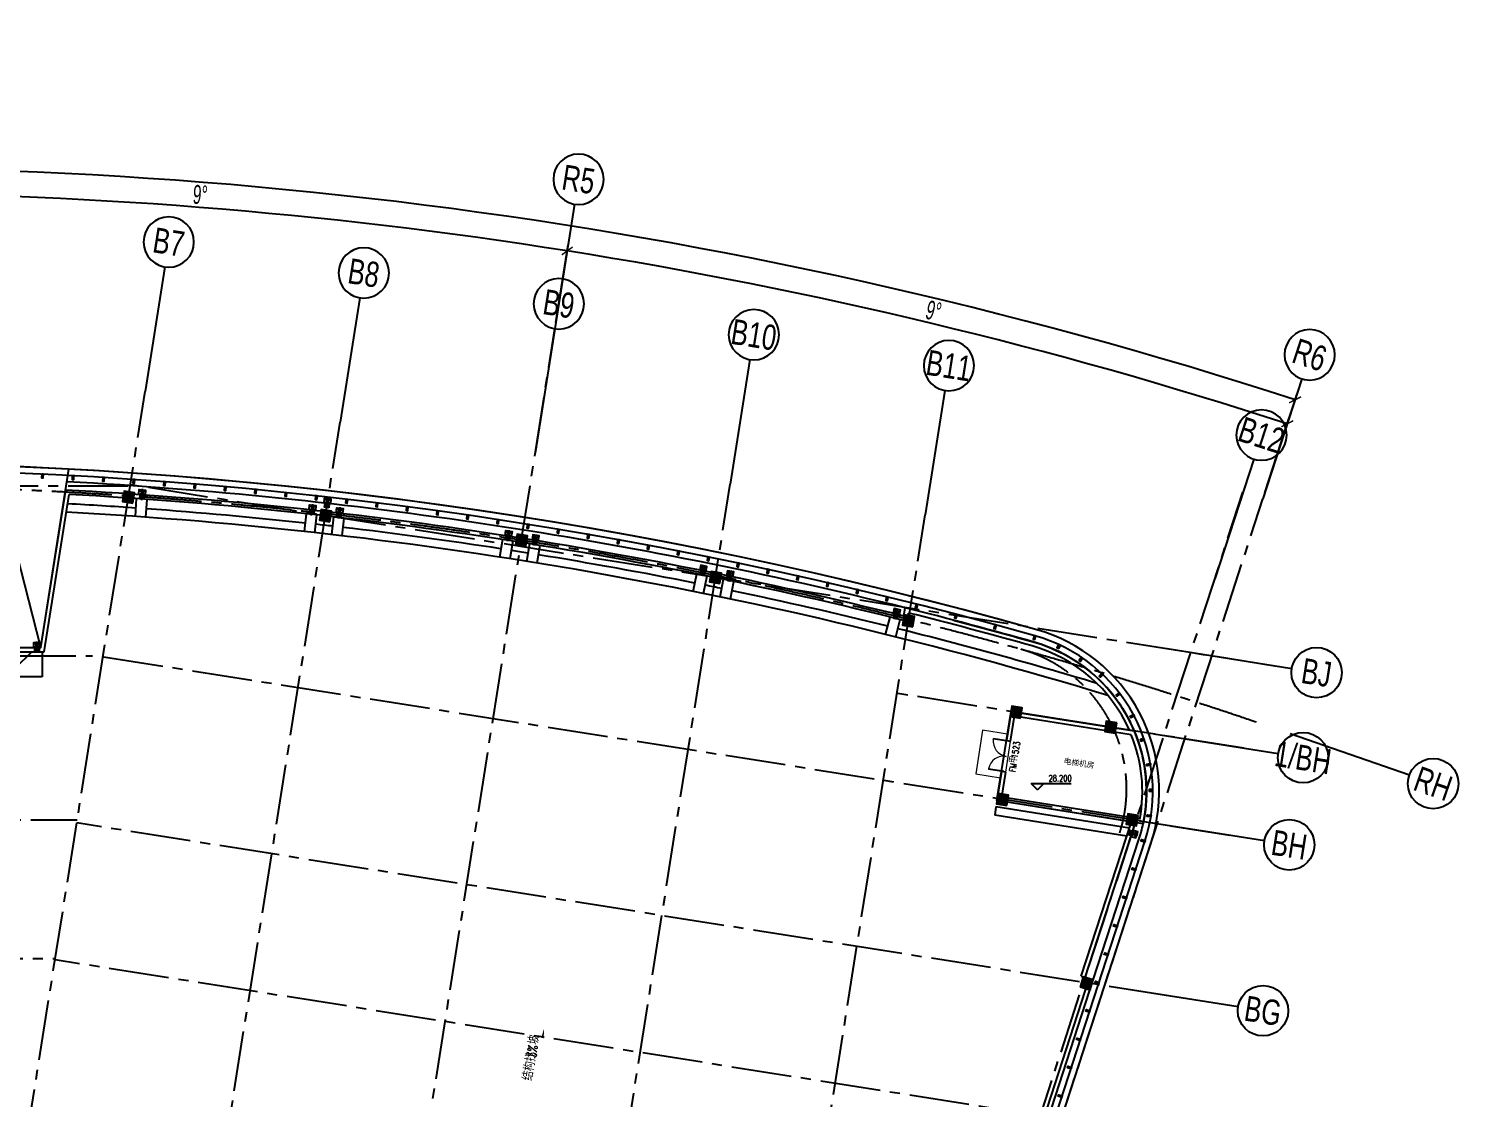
# Model space of a CAD drawing. Extents: x 162590 to 1345090, y -237084 to 1504616.
# Drawn here: x 1229684 to 1298068, y 157463 to 208385 of the extents above; entities that cross this region are included whole.
import ezdxf
from ezdxf.enums import TextEntityAlignment as Align

# ---------------------------------------------------------------- set-up
doc = ezdxf.new("R2010")
doc.units = 0
doc.linetypes.add('CENTER2', pattern=[28.575, 19.05, -3.175, 3.175, -3.175])
doc.layers.get('0').update_dxf_attribs({"color": 8})
doc.layers.get('Defpoints').update_dxf_attribs({"color": 8})
for name, color, linetype in [('#幕墙线-平面', 8, 'Continuous'), ('#标注', 8, 'Continuous'), ('#轴线', 8, 'CENTER2'), ('A-FLOR-AREA', 8, 'Continuous'), ('A-FLOR-HOLE', 8, 'Continuous'), ('A-FLOR-PIPE', 8, 'Continuous'), ('A-FLOR-SPCL', 8, 'Continuous'), ('A-FLOR-UNDR', 8, 'Continuous'), ('A-Hole', 8, 'Continuous'), ('A-ROOF', 8, 'Continuous'), ('COLUMN', 8, 'Continuous'), ('DOOR_FIRE_TEXT', 8, 'Continuous'), ('PUB_HATCH', 8, 'Continuous'), ('WALL', 8, 'Continuous'), ('xx', 8, 'Continuous'), ('数据中心-平面图+剖面图-20230806$0$DIM_ELEV', 8, 'Continuous'), ('数据中心-平面图+剖面图-20230806$0$PUB_TEXT', 8, 'Continuous'), ('数据中心轮廓线', 8, 'Continuous')]:
    doc.layers.add(name, color=color, linetype=linetype)
for name, color, linetype, lineweight in [('DIM_SYMB', 8, 'Continuous', 5), ('DOOR_FIRE', 8, 'Continuous', 13), ('PUB_TEXT', 8, 'Continuous', 5), ('STAIR', 8, 'Continuous', 9)]:
    doc.layers.add(name, color=color, linetype=linetype, lineweight=lineweight)
doc.styles.add('_TCH_DIM', font='SIMPLEX', dxfattribs={"bigfont": 'GBCBIG'})
doc.styles.add('_TCH_WINDOW', font='SIMPLEX', dxfattribs={"height": 3.5, "bigfont": 'GBCBIG'})
doc.styles.add('JHZX', font='jrs.shx', dxfattribs={"width": 0.6, "bigfont": 'jhz.shx'})
doc.styles.get("Standard").update_dxf_attribs({"font": 'arial.ttf'})
doc.styles.add('数据中心-平面图+剖面图-20230806$0$_TCH_DIM', font='SIMPLEX', dxfattribs={"bigfont": 'GBCBIG'})
doc.dimstyles.new('JZBZ-300', dxfattribs={"dimscale": 300, "dimtxt": 3, "dimasz": 1.5, "dimexe": 1, "dimexo": 1, "dimgap": 0.5, "dimtad": 1, "dimdec": 0, "dimdsep": 46, "dimtxsty": 'JHZX', "dimblk1": 'ARCHTICK', "dimblk2": 'ARCHTICK', "dimsah": 1, "dimcen": 0, "dimclrd": 1, "dimclre": 1, "dimclrt": 2, "dimadec": 3, "dimazin": 2, "dimtfac": 1, "dimtdec": 0, "dimtix": 1, "dimtmove": 0, "dimatfit": 3, "dimfxl": 1, "dimtolj": 1, "dimlwd": -1, "dimlwe": -1, "dimarcsym": 1})

# ---------------------------------------------------------------- blocks, each defined once
blk = doc.blocks.new('ysd-w')
at = {"layer": 'A-FLOR-PIPE'}
blk.add_circle((0, 190), 50, dxfattribs=at)
at = {"layer": 'A-FLOR-SPCL'}
for p, q in [((-150, 340), (-35, 225)), ((-150, 100), (-43, 164)), ((35, 225), (150, 340)), ((150, 100), (43, 164))]:
    blk.add_line(p, q, dxfattribs=at)
at = {"layer": 'A-FLOR-SPCL', "ltscale": 0.2}
for p, q in [((-100, 100), (100, -100)), ((-100, -100), (100, 100)), ((0, -150), (0, 390))]:
    blk.add_line(p, q, dxfattribs=at)
at = {"layer": 'A-FLOR-SPCL'}
for points in [[(-150, 100), (150, 100), (150, 340), (-150, 340)], [(-100, -100), (100, -100), (100, 100), (-100, 100)]]:
    blk.add_lwpolyline(points, close=True, dxfattribs=at)
blk = doc.blocks.new('rain-4F')
at = {"layer": 'A-FLOR-PIPE'}
for p, q in [((14587, 209242), (14644, 210090)), ((15085, 209207), (15143, 210055)), ((22638, 208525), (22733, 209369)), ((23135, 208470), (23230, 209315)), ((23930, 208380), (24025, 209225)), ((24427, 208323), (24522, 209167)), ((32056, 208146), (31923, 207307)), ((32550, 208069), (32417, 207230)), ((33340, 207944), (33207, 207105)), ((33834, 207864), (33701, 207025)), ((41144, 205675), (41314, 206508)), ((41634, 205576), (41805, 206409)), ((42418, 205416), (42588, 206249)), ((42908, 205314), (43078, 206147)), ((50301, 203629), (50509, 204453)), ((50787, 203509), (50994, 204333)), ((9650, 202800), (8850, 202000)), ((10150, 202800), (10150, 201600)), ((10150, 201600), (0, 201600)), ((55554, 195415), (55491, 195020)), ((61781, 194024), (55491, 195020)), ((61906, 194409), (55554, 195415))]:
    blk.add_line(p, q, dxfattribs=at)
for radius, start, end in [(209750, 73.12612, 86.91078), (210150, 86.01248, 86.89949), (210150, 83.80359, 85.87616), (210150, 83.44915, 83.66727), (210150, 83.44915, 83.66727), (210150, 81.24538, 83.31283), (210150, 80.89094, 81.10906), (210150, 78.68717, 80.75462), (210150, 78.33273, 78.55085), (210150, 76.12384, 78.19641), (210150, 73.31008, 75.98752)]:
    blk.add_arc((0, 0), radius, start, end, dxfattribs=at)
at = {"layer": 'A-Hole'}
blk.add_line((33587, 207904), (33619, 208102), dxfattribs=at)
at = {"layer": 'DIM_SYMB'}
blk.add_lwpolyline([(33561, 181849, 0, 0, 0), (34036, 184851, 0, 120, 0), (33966, 184407, 0, 0, 0)], format="xyseb", dxfattribs=at)
at = {"layer": 'A-FLOR-PIPE', "xscale": -1}
for p, rotation in [((14900, 210172), 356.1215405630606), ((23706, 209765), 353.5524231307083), ((22993, 209442), 353.5582113825478), ((24285, 209296), 353.5582113825478), ((32318, 208207), 351.1768391063927), ((9900, 202900), 359.9998493193493)]:
    blk.add_blockref('ysd-w', p, dxfattribs=dict(at, rotation=rotation))
at = {"layer": 'A-FLOR-PIPE'}
for p, rotation in [((33603, 208003), 350.8231608936612), ((41580, 206557), 348.4417886174901), ((42853, 206296), 348.4417886174901), ((50776, 204490), 345.8784594369774), ((61938, 194186), 251.9999999957906)]:
    blk.add_blockref('ysd-w', p, dxfattribs=dict(at, rotation=rotation))
at = {"layer": 'PUB_TEXT', "style": '_TCH_DIM'}
for s, height, p in [('坡', 506, (33753, 184069)), ('结构找', 506.4, (33481, 182355))]:
    blk.add_text(s, height=height, rotation=81, dxfattribs=at).set_placement(p)
at = {"layer": 'PUB_TEXT', "style": '_TCH_DIM', "width": 0.705882}
blk.add_text('3%', height=446.2, rotation=81, dxfattribs=at).set_placement((33654, 183447))
blk = doc.blocks.new('$DorLib2D$00000002')
for p, q in [((-0.5, 0), (-0.5, 0.4875)), ((-0.475, 0.4875), (-0.5, 0.4875)), ((-0.475, 0), (-0.475, 0.4875)), ((0.475, 0), (0.475, 0.4875)), ((0.475, 0.4875), (0.5, 0.4875)), ((0.5, 0), (0.5, 0.4875)), ((-0.5, 0), (-0.475, 0)), ((0.5, 0), (0.475, 0))]:
    blk.add_line(p, q)
for centre, start, end in [((-0.4875, 0), 0, 88.53072), ((0.4875, 0), 91.46928, 180)]:
    blk.add_arc(centre, 0.4875, start, end)
blk = doc.blocks.new('_FZH')
blk.add_lwpolyline([(-0.5, -0.5), (0.5, -0.5), (0.5, 0.5), (-0.5, 0.5)], close=True)
at = {"layer": 'PUB_HATCH'}
blk.add_solid([(-0.5, -0.5), (0.5, -0.5), (-0.5, 0.5), (0.5, 0.5)], dxfattribs=at)
blk = doc.blocks.new('A$C804a9547')
at = {"layer": 'COLUMN'}
for p, xscale, yscale, zscale, rotation in [((24503, 7358), 499.9999999999454, 499.9999999999454, 499.9999999999454, 80.99999999998613), ((33881, 6480), 499.9999999999454, 499.9999999999454, 499.9999999999454, 80.99999999998613), ((43212, 5306), 499.9999999999454, 499.9999999999454, 499.9999999999454, 80.99999999998613), ((52449, 3539), 499.9999999999454, 499.9999999999454, 499.9999999999454, 80.99999999998613), ((61640, 1476), 499.9999999999454, 499.9999999999454, 499.9999999999454, 80.99999999998613), ((66771, -2880), 499.9999999999454, 499.9999999999454, 499.9999999999454, 80.99999999998613), ((71265, -3592), 499.9999999999454, 499.9999999999454, 499.9999999999454, 170.9999999999861), ((66114, -7029), 499.9999999999454, 499.9999999999454, 499.9999999999454, 80.99999999998613), ((72287, -8006), 499.9999999999454, 499.9999999999454, 499.9999999999454, 170.9999999999861), ((70122, -15787), 500.000000000047, 500.000000000047, 500.000000000047, 342.0000000000103)]:
    blk.add_blockref('_FZH', p, dxfattribs=dict(at, xscale=xscale, yscale=yscale, zscale=zscale, rotation=rotation))
blk = doc.blocks.new('grtgdgs')
at = {"layer": 'A-FLOR-AREA'}
blk.add_arc((53656, 47557), 7400, 21.72279, 35.71757, dxfattribs=at)
at = {"layer": 'A-FLOR-HOLE', "ltscale": 5}
blk.add_lwpolyline([(8415, 54409), (6729, 61067), (-1265, 61709)], dxfattribs=at)
at = {"layer": 'A-FLOR-UNDR'}
blk.add_lwpolyline([(58520, 38583), (60693, 45271, 0.026188), (60894, 46019, -0.805627)], format="xyb", dxfattribs=at)
blk.add_arc((-1665, -148591), 211200, 75.96114, 86.92461, dxfattribs=at)
at = {"layer": 'A-ROOF'}
blk.add_lwpolyline([(53935, 47121), (54608, 51368), (60471, 50439, -0.153561), (60894, 46019), (53935, 47121)], format="xyb", close=True, dxfattribs=at)
at = {"layer": 'DOOR_FIRE'}
for p, q in [((54154, 48504), (54389, 49985)), ((54352, 48472), (54587, 49954))]:
    blk.add_line(p, q, dxfattribs=at)
at = {"layer": 'STAIR'}
blk.add_lwpolyline([(54436, 50282), (53251, 50469), (52922, 48395), (54108, 48207)], dxfattribs=at)
at = {"layer": 'WALL'}
for p, q in [((8415, 54409), (9603, 61908)), ((8586, 54209), (9772, 61699)), ((49505, 55904), (49568, 56301)), ((49668, 55657), (49731, 56054)), ((-11916, 54209), (8586, 54209)), ((-11745, 54409), (8415, 54409)), ((54608, 51368), (54389, 49985)), ((60237, 50477), (54608, 51368)), ((54587, 49954), (54774, 51139)), ((60329, 50259), (54774, 51139)), ((54389, 49985), (54587, 49954)), ((54154, 48504), (53935, 47121)), ((54352, 48472), (54154, 48504)), ((54164, 47287), (54352, 48472)), ((60481, 46287), (54164, 47287)), ((60334, 46108), (53935, 47121)), ((57950, 38768), (60334, 46108)), ((58140, 38707), (60534, 46076)), ((60735, 46247), (60481, 46287)), ((60894, 46019), (60534, 46076)), ((53069, 22453), (58330, 38645)), ((53233, 22310), (58520, 38583)), ((57950, 38768), (58140, 38707)), ((58330, 38645), (58520, 38583))]:
    blk.add_line(p, q, dxfattribs=at)
for centre, radius, start, end in [((-1665, -148591), 210800, 75.95155, 86.93589), ((-1665, -148591), 210600, 75.89212, 86.88684), ((-1665, -148591), 211200, 74.24968, 75.96114), ((-1665, -148591), 211000, 74.24968, 75.90183), ((53656, 47557), 7200, 23.91827, 74.24968), ((53656, 47557), 7400, 22.4866, 74.24968), ((53656, 47557), 7200, 349.51001, 22.04188), ((53656, 47557), 7400, 348.00054, 22.4866)]:
    blk.add_arc(centre, radius, start, end, dxfattribs=at)
at = {"layer": 'xx'}
blk.add_lwpolyline([(55827, 55257, 0.137737), (-58690, 55388, 0.424891), (-64158, 45251), (-49491, -707, 0.400347), (-39802, -6003, -0.131772), (36668, -6055, 0.399227), (46354, -802), (61264, 45085, 0.425761)], format="xyb", close=True, dxfattribs=at)
blk.add_lwpolyline([(51848, 55717, -0.004681), (55664, 54680, -0.212205), (60288, 50839, 4.458327)], format="xyb", dxfattribs=at)
at = {"layer": '数据中心-平面图+剖面图-20230806$0$DIM_ELEV'}
for p, q in [((55860, 47633), (55560, 47933)), ((55560, 47933), (57460, 47933)), ((55860, 47633), (56160, 47933))]:
    blk.add_line(p, q, dxfattribs=at)
at = {"layer": '数据中心轮廓线'}
blk.add_lwpolyline([(-13090, 62901), (-11745, 54409), (8415, 54409), (9760, 62901)], dxfattribs=at)
at = {"ltscale": 300}
blk.add_blockref('A$C804a9547', (-11916, 54209), dxfattribs=at)
at = {"layer": 'A-FLOR-PIPE'}
blk.add_blockref('rain-4F', (-1665, -148591), dxfattribs=at)
at = {"layer": 'DOOR_FIRE', "xscale": 1500, "yscale": 1500, "zscale": 200, "rotation": 80.9999999999722}
blk.add_blockref('$DorLib2D$00000002', (54371, 49229), dxfattribs=at)
at = {"layer": 'DOOR_FIRE_TEXT', "style": '_TCH_WINDOW', "width": 0.705882}
for s, p in [('1523', (54916, 49125)), ('FM', (54812, 48468))]:
    blk.add_text(s, height=297.5, rotation=81, dxfattribs=at).set_placement(p)
at = {"layer": 'DOOR_FIRE_TEXT', "style": '_TCH_WINDOW'}
blk.add_text('甲', height=338, rotation=81, dxfattribs=at).set_placement((54878, 48882))
at = {"layer": 'PUB_TEXT'}
blk.add_text('电梯机房', height=264.3, rotation=351.65865, dxfattribs=at).set_placement((57093, 48883, 0))
at = {"layer": '数据中心-平面图+剖面图-20230806$0$PUB_TEXT', "style": '数据中心-平面图+剖面图-20230806$0$_TCH_DIM', "width": 0.705882}
blk.add_text('28.200', height=297.5, dxfattribs=at).set_placement((56390, 48038))
blk = doc.blocks.new('*U49')
blk.add_line((0, -20), (0, 0))
blk.add_circle((0, -24), 4)
at = {"style": 'JHZX', "width": 0.75}
blk.add_attdef('AXES', text='', height=4, dxfattribs=at).set_placement((0, -24), align=Align.MIDDLE_CENTER)
blk = doc.blocks.new('*U48')
blk.add_line((20, 0), (0, 0))
blk.add_circle((24, 0), 4)
at = {"style": 'JHZX', "width": 0.75}
blk.add_attdef('AXES', text='', height=4, dxfattribs=at).set_placement((24, 0), align=Align.MIDDLE_CENTER)
blk = doc.blocks.new('_ARCHTICK')
at = {"color": 0, "linetype": 'ByBlock', "const_width": 0.15}
blk.add_lwpolyline([(-0.5, -0.5), (0.5, 0.5)], dxfattribs=at)
blk = doc.blocks.new('*D1892')
at = {"layer": '#标注', "color": 8, "ltscale": 300, "transparency": 16777216}
for p, q in [((1288530, 186296), (1290059, 191004)), ((1126692, 176398), (1124600, 180884))]:
    blk.add_line(p, q, dxfattribs=at)
blk.add_arc((1220175, -24078), 225850, 72, 115, dxfattribs=at)
at = {"layer": 'Defpoints', "color": 0, "ltscale": 300, "transparency": 16777216}
for p in [(1234619, 201310), (1288437, 186011), (1126819, 176126), (1220175, -24078)]:
    blk.add_point(p, dxfattribs=at)
at = {"layer": '#标注', "color": 8, "ltscale": 300, "transparency": 16777216, "xscale": 450, "yscale": 450, "zscale": 450}
for p, rotation in [((1289967, 190718), 341.9999999957651), ((1124727, 180612), 205.0000000052078)]:
    blk.add_blockref('_ARCHTICK', p, dxfattribs=dict(at, rotation=rotation))
at = {"layer": '#标注', "color": 8, "ltscale": 300, "transparency": 16777216, "insert": (1206351, 201950), "char_height": 900, "attachment_point": 5, "rotation": 3.5, "style": 'JHZX'}
blk.add_mtext('\\A1;43°', dxfattribs=at)
blk = doc.blocks.new('*D1893')
at = {"layer": '#标注', "color": 8, "ltscale": 300, "transparency": 16777216}
for p, q in [((1254778, 194399), (1255365, 198103)), ((1288530, 186296), (1289689, 189862))]:
    blk.add_line(p, q, dxfattribs=at)
blk.add_arc((1220175, -24078), 224650, 72, 81, dxfattribs=at)
at = {"layer": 'Defpoints', "color": 0, "ltscale": 300, "transparency": 16777216}
for p in [(1254732, 194103), (1278319, 192917), (1288437, 186011), (1220175, -24078)]:
    blk.add_point(p, dxfattribs=at)
at = {"layer": '#标注', "color": 8, "ltscale": 300, "transparency": 16777216, "xscale": 450, "yscale": 450, "zscale": 450}
for p, rotation in [((1255318, 197806), 170.9999999999999), ((1289596, 189577), 341.9999999957651)]:
    blk.add_blockref('_ARCHTICK', p, dxfattribs=dict(at, rotation=rotation))
at = {"layer": '#标注', "color": 8, "ltscale": 300, "transparency": 16777216, "insert": (1272759, 194949), "char_height": 900, "attachment_point": 5, "rotation": 346.5, "style": 'JHZX'}
blk.add_mtext('\\A1;9°', dxfattribs=at)
blk = doc.blocks.new('*D1894')
at = {"layer": '#标注', "color": 8, "ltscale": 300, "transparency": 16777216}
for p, q in [((1220175, 197122), (1220175, 200872)), ((1254778, 194399), (1255365, 198103))]:
    blk.add_line(p, q, dxfattribs=at)
blk.add_arc((1220175, -24078), 224650, 81, 90, dxfattribs=at)
at = {"layer": 'Defpoints', "color": 0, "ltscale": 300, "transparency": 16777216}
for p in [(1243658, 199342), (1220175, 196822), (1254732, 194103), (1220175, -24078)]:
    blk.add_point(p, dxfattribs=at)
at = {"layer": '#标注', "color": 8, "ltscale": 300, "transparency": 16777216, "xscale": 450, "yscale": 450, "zscale": 450}
for p, rotation in [((1220175, 200572), 180.0000000000002), ((1255318, 197806), 350.9999999999999)]:
    blk.add_blockref('_ARCHTICK', p, dxfattribs=dict(at, rotation=rotation))
at = {"layer": '#标注', "color": 8, "ltscale": 300, "transparency": 16777216, "insert": (1237848, 200478), "char_height": 900, "attachment_point": 5, "rotation": 355.5, "style": 'JHZX'}
blk.add_mtext('\\A1;9°', dxfattribs=at)
blk = doc.blocks.new('*D1734')
at = {"layer": '#标注', "color": 8, "ltscale": 300, "transparency": 16777216}
for p, q in [((1288530, 186296), (1290059, 191004)), ((1126692, 176398), (1124600, 180884))]:
    blk.add_line(p, q, dxfattribs=at)
blk.add_arc((1220175, -24078), 225850, 72, 115, dxfattribs=at)
at = {"layer": 'Defpoints', "color": 0, "ltscale": 300, "transparency": 16777216}
for p in [(1234619, 201310), (1288437, 186011), (1126819, 176126), (1220175, -24078)]:
    blk.add_point(p, dxfattribs=at)
at = {"layer": '#标注', "color": 8, "ltscale": 300, "transparency": 16777216, "xscale": 450, "yscale": 450, "zscale": 450}
for p, rotation in [((1289967, 190718), 341.9999999957651), ((1124727, 180612), 205.0000000052078)]:
    blk.add_blockref('_ARCHTICK', p, dxfattribs=dict(at, rotation=rotation))
at = {"layer": '#标注', "color": 8, "ltscale": 300, "transparency": 16777216, "insert": (1206351, 201950), "char_height": 900, "attachment_point": 5, "rotation": 3.5, "style": 'JHZX'}
blk.add_mtext('\\A1;43°', dxfattribs=at)
blk = doc.blocks.new('*D1735')
at = {"layer": '#标注', "color": 8, "ltscale": 300, "transparency": 16777216}
for p, q in [((1254778, 194399), (1255365, 198103)), ((1288530, 186296), (1289689, 189862))]:
    blk.add_line(p, q, dxfattribs=at)
blk.add_arc((1220175, -24078), 224650, 72, 81, dxfattribs=at)
at = {"layer": 'Defpoints', "color": 0, "ltscale": 300, "transparency": 16777216}
for p in [(1254732, 194103), (1278319, 192917), (1288437, 186011), (1220175, -24078)]:
    blk.add_point(p, dxfattribs=at)
at = {"layer": '#标注', "color": 8, "ltscale": 300, "transparency": 16777216, "xscale": 450, "yscale": 450, "zscale": 450}
for p, rotation in [((1255318, 197806), 170.9999999999999), ((1289596, 189577), 341.9999999957651)]:
    blk.add_blockref('_ARCHTICK', p, dxfattribs=dict(at, rotation=rotation))
at = {"layer": '#标注', "color": 8, "ltscale": 300, "transparency": 16777216, "insert": (1272759, 194949), "char_height": 900, "attachment_point": 5, "rotation": 346.5, "style": 'JHZX'}
blk.add_mtext('\\A1;9°', dxfattribs=at)
blk = doc.blocks.new('*D1736')
at = {"layer": '#标注', "color": 8, "ltscale": 300, "transparency": 16777216}
for p, q in [((1220175, 197122), (1220175, 200872)), ((1254778, 194399), (1255365, 198103))]:
    blk.add_line(p, q, dxfattribs=at)
blk.add_arc((1220175, -24078), 224650, 81, 90, dxfattribs=at)
at = {"layer": 'Defpoints', "color": 0, "ltscale": 300, "transparency": 16777216}
for p in [(1243658, 199342), (1220175, 196822), (1254732, 194103), (1220175, -24078)]:
    blk.add_point(p, dxfattribs=at)
at = {"layer": '#标注', "color": 8, "ltscale": 300, "transparency": 16777216, "xscale": 450, "yscale": 450, "zscale": 450}
for p, rotation in [((1220175, 200572), 180.0000000000002), ((1255318, 197806), 350.9999999999999)]:
    blk.add_blockref('_ARCHTICK', p, dxfattribs=dict(at, rotation=rotation))
at = {"layer": '#标注', "color": 8, "ltscale": 300, "transparency": 16777216, "insert": (1237848, 200478), "char_height": 900, "attachment_point": 5, "rotation": 355.5, "style": 'JHZX'}
blk.add_mtext('\\A1;9°', dxfattribs=at)
blk = doc.blocks.new('*D1818')
at = {"layer": '#标注', "color": 8, "ltscale": 300, "transparency": 16777216}
for p, q in [((1288530, 186296), (1290059, 191004)), ((1126692, 176398), (1124600, 180884))]:
    blk.add_line(p, q, dxfattribs=at)
blk.add_arc((1220175, -24078), 225850, 72, 115, dxfattribs=at)
at = {"layer": 'Defpoints', "color": 0, "ltscale": 300, "transparency": 16777216}
for p in [(1234619, 201310), (1288437, 186011), (1126819, 176126), (1220175, -24078)]:
    blk.add_point(p, dxfattribs=at)
at = {"layer": '#标注', "color": 8, "ltscale": 300, "transparency": 16777216, "xscale": 450, "yscale": 450, "zscale": 450}
for p, rotation in [((1289967, 190718), 341.9999999957651), ((1124727, 180612), 205.0000000052078)]:
    blk.add_blockref('_ARCHTICK', p, dxfattribs=dict(at, rotation=rotation))
at = {"layer": '#标注', "color": 8, "ltscale": 300, "transparency": 16777216, "insert": (1206351, 201950), "char_height": 900, "attachment_point": 5, "rotation": 3.5, "style": 'JHZX'}
blk.add_mtext('\\A1;43°', dxfattribs=at)
blk = doc.blocks.new('*D1819')
at = {"layer": '#标注', "color": 8, "ltscale": 300, "transparency": 16777216}
for p, q in [((1254778, 194399), (1255365, 198103)), ((1288530, 186296), (1289689, 189862))]:
    blk.add_line(p, q, dxfattribs=at)
blk.add_arc((1220175, -24078), 224650, 72, 81, dxfattribs=at)
at = {"layer": 'Defpoints', "color": 0, "ltscale": 300, "transparency": 16777216}
for p in [(1254732, 194103), (1278319, 192917), (1288437, 186011), (1220175, -24078)]:
    blk.add_point(p, dxfattribs=at)
at = {"layer": '#标注', "color": 8, "ltscale": 300, "transparency": 16777216, "xscale": 450, "yscale": 450, "zscale": 450}
for p, rotation in [((1255318, 197806), 170.9999999999999), ((1289596, 189577), 341.9999999957651)]:
    blk.add_blockref('_ARCHTICK', p, dxfattribs=dict(at, rotation=rotation))
at = {"layer": '#标注', "color": 8, "ltscale": 300, "transparency": 16777216, "insert": (1272759, 194949), "char_height": 900, "attachment_point": 5, "rotation": 346.5, "style": 'JHZX'}
blk.add_mtext('\\A1;9°', dxfattribs=at)
blk = doc.blocks.new('*D1820')
at = {"layer": '#标注', "color": 8, "ltscale": 300, "transparency": 16777216}
for p, q in [((1220175, 197122), (1220175, 200872)), ((1254778, 194399), (1255365, 198103))]:
    blk.add_line(p, q, dxfattribs=at)
blk.add_arc((1220175, -24078), 224650, 81, 90, dxfattribs=at)
at = {"layer": 'Defpoints', "color": 0, "ltscale": 300, "transparency": 16777216}
for p in [(1243658, 199342), (1220175, 196822), (1254732, 194103), (1220175, -24078)]:
    blk.add_point(p, dxfattribs=at)
at = {"layer": '#标注', "color": 8, "ltscale": 300, "transparency": 16777216, "xscale": 450, "yscale": 450, "zscale": 450}
for p, rotation in [((1220175, 200572), 180.0000000000002), ((1255318, 197806), 350.9999999999999)]:
    blk.add_blockref('_ARCHTICK', p, dxfattribs=dict(at, rotation=rotation))
at = {"layer": '#标注', "color": 8, "ltscale": 300, "transparency": 16777216, "insert": (1237848, 200478), "char_height": 900, "attachment_point": 5, "rotation": 355.5, "style": 'JHZX'}
blk.add_mtext('\\A1;9°', dxfattribs=at)
blk = doc.blocks.new('lz')
at = {"layer": '#幕墙线-平面', "ltscale": 250}
for points in [[(-33, 0, -0.414214), (-40, 7), (-40, 172, -0.414214), (-33, 180), (32, 180, -0.414214), (40, 172), (40, 7, -0.414214), (32, 0)], [(-33, 6, -0.414214), (-34, 7), (-34, 172, -0.414214), (-33, 174), (32, 174, -0.414214), (34, 172), (34, 7, -0.414214), (32, 6)]]:
    blk.add_lwpolyline(points, format="xyb", close=True, dxfattribs=at)

msp = doc.modelspace()

# ---------------------------------------------------------------- linework, layer by layer
at = {"layer": '#幕墙线-平面'}
msp.add_lwpolyline([(1182127, 118533.9, -0.1316139), (1258508.5, 118457.6, 0.3992271), (1268194.6, 123710.9), (1283104.3, 169598.2, 0.4257611), (1277667.4, 179769.9, 0.1385446), (1162503, 179719.1, 0.400231), (1157682.6, 169764), (1172349.6, 123806.2, 0.4036407)], format="xyb", close=True, dxfattribs=at)
msp.add_lwpolyline([(1182047.9, 118823.3, -0.131617), (1258586.4, 118747.3, 0.3992271), (1267909.3, 123803.6), (1282819, 169690.9, 0.4257611), (1277586, 179481.2, 0.1385295), (1162596.7, 179433.8, 0.3997775), (1157968.3, 169855.4), (1172635.4, 123897.4, 0.4037081), (1182047.9, 118823.3)], format="xyb", dxfattribs=at)
at = {"layer": '#轴线', "ltscale": 150}
for p, q in [((1241700.6, 111828.2), (1254731.6, 194102.6)), ((1224148.9, 121189.1), (1235224.4, 191117.4)), ((1233433.1, 119718.6), (1244508.7, 189647)), ((1252001.7, 116777.7), (1263077.2, 186706)), ((1205837.9, 186622.3), (1234512.4, 186622.3)), ((1289002.8, 178043.7), (1234520.5, 186672.8)), ((1262695.9, 106787.6), (1288437, 186010.6)), ((1262930.9, 110746.7), (1287485.3, 186317.5)), ((1261285.9, 115307.2), (1272361.5, 185235.5)), ((1207632.9, 178522.3), (1232717.5, 178522.3)), ((1286865.6, 169978.7), (1233222.1, 178475)), ((1287522.7, 174127), (1271016.2, 176741.4)), ((1208356.2, 170722.3), (1231994.1, 170722.3)), ((1283942.3, 162342), (1231970.6, 170573.5)), ((1209401.6, 164122.3), (1230948.8, 164122.3)), ((1282909.8, 155823.3), (1230938.1, 164054.8))]:
    msp.add_line(p, q, dxfattribs=at)
for centre, radius, start, end in [((1220175.2, -24077.7), 210700, 71.184181, 115.815819), ((1275046.6, 172196.5), 6900, 342.3, 74.380873)]:
    msp.add_arc(centre, radius, start, end, dxfattribs=at)

# ---------------------------------------------------------------- block references
at = {"layer": '#标注'}
ref = msp.add_blockref('*U49', (1254731.6, 194102.6), dxfattribs=dict(at, xscale=-300, yscale=300, zscale=300, rotation=171.0000000000134))
ref.add_attrib('AXES', 'R5', dxfattribs={"layer": '0', "height": 1200, "rotation": 351, "style": 'JHZX', "width": 0.75}).set_placement((1255857.9, 201214), align=Align.MIDDLE_CENTER)
ref = msp.add_blockref('*U49', (1235224.4, 191117.4), dxfattribs=dict(at, xscale=-300, yscale=300, zscale=300, rotation=170.9999999999885))
ref.add_attrib('AXES', 'B7', dxfattribs={"layer": '0', "height": 1200, "rotation": 351, "style": 'JHZX', "width": 0.75}).set_placement((1236350.7, 198228.8), align=Align.MIDDLE_CENTER)
ref = msp.add_blockref('*U49', (1244508.7, 189647), dxfattribs=dict(at, xscale=-300, yscale=300, zscale=300, rotation=170.9999999999885))
ref.add_attrib('AXES', 'B8', dxfattribs={"layer": '0', "height": 1200, "rotation": 351, "style": 'JHZX', "width": 0.75}).set_placement((1245635, 196758.3), align=Align.MIDDLE_CENTER)
ref = msp.add_blockref('*U49', (1253793, 188176.5), dxfattribs=dict(at, xscale=-300, yscale=300, zscale=300, rotation=170.9999999999885))
ref.add_attrib('AXES', 'B9', dxfattribs={"layer": '0', "height": 1200, "rotation": 351, "style": 'JHZX', "width": 0.75}).set_placement((1254919.3, 195287.8), align=Align.MIDDLE_CENTER)
ref = msp.add_blockref('*U49', (1263077.2, 186706), dxfattribs=dict(at, xscale=-300, yscale=300, zscale=300, rotation=170.9999999999885))
ref.add_attrib('AXES', 'B10', dxfattribs={"layer": '0', "height": 1200, "rotation": 351, "style": 'JHZX', "width": 0.75}).set_placement((1264203.6, 193817.3), align=Align.MIDDLE_CENTER)
ref = msp.add_blockref('*U49', (1288437, 186010.6), dxfattribs=dict(at, xscale=-300.0000000000002, yscale=300, zscale=300, rotation=161.9999999956635))
ref.add_attrib('AXES', 'R6', dxfattribs={"layer": '0', "height": 1200, "rotation": 342, "style": 'JHZX', "width": 0.75}).set_placement((1290662, 192858.2), align=Align.MIDDLE_CENTER)
ref = msp.add_blockref('*U49', (1272361.5, 185235.5), dxfattribs=dict(at, xscale=-300, yscale=300, zscale=300, rotation=170.9999999999885))
ref.add_attrib('AXES', 'B11', dxfattribs={"layer": '0', "height": 1200, "rotation": 351, "style": 'JHZX', "width": 0.75}).set_placement((1273487.8, 192346.9), align=Align.MIDDLE_CENTER)
ref = msp.add_blockref('*U49', (1286144, 182189.4), dxfattribs=dict(at, xscale=-300.0000000000003, yscale=300.0000000000003, zscale=300, rotation=161.9999999977861))
ref.add_attrib('AXES', 'B12', dxfattribs={"layer": '0', "height": 1200, "rotation": 342, "style": 'JHZX', "width": 0.75}).set_placement((1288368.9, 189037), align=Align.MIDDLE_CENTER)
for p, xscale, yscale, rotation, values in [((1283878.5, 178855.3), 300.0000000000001, 300.0000000000001, 351.000000000555, {'AXES': 'BJ'}), ((1283237.1, 174805.8), 300.0000000000001, 300.0000000000001, 351.000000000555, {'AXES': '1/BH'}), ((1289739.7, 174807.8), 300.0000000000002, 300.0000000000002, 340.8439878889847, {'AXES': 'RH'}), ((1282580.1, 170657.5), 300.0000000000001, 300.0000000000001, 351.000000000555, {'AXES': 'BH'}), ((1281328.6, 162756), 300.0000000000001, 300.0000000000001, 351.000000000555, {'AXES': 'BG'})]:
    msp.add_blockref('*U48', p, dxfattribs=dict(at, xscale=xscale, yscale=yscale, rotation=rotation)).add_auto_attribs(values)
msp.add_blockref('grtgdgs', (1221840.3, 124512.9))
at = {"xscale": -1}
for p, rotation in [((1230345.8, 187177.5), 177.2436933547984), ((1231797.4, 187102.6), 176.8499352626281), ((1233248.4, 187017.8), 176.4561771704578), ((1234698.8, 186923), 176.0624190782876), ((1236148.5, 186818.2), 175.6686609861174), ((1237597.5, 186703.4), 175.2749028939471), ((1239045.7, 186578.7), 174.8811448017768), ((1240492.9, 186444), 174.4873867096067), ((1241939.2, 186299.4), 174.0936286174363), ((1243384.5, 186144.9), 173.6998705252662), ((1244828.6, 185980.4), 173.3061124330959), ((1246271.6, 185806.1), 172.9123543409256), ((1247713.4, 185621.8), 172.5185962487553), ((1249153.9, 185427.6), 172.1248381565852), ((1250593, 185223.5), 171.7310800644149), ((1252030.7, 185009.5), 171.3373219722446), ((1253466.8, 184785.6), 170.9435638800745), ((1254901.4, 184551.9), 170.5498057879041), ((1256334.4, 184308.3), 170.1560476957339), ((1257765.6, 184054.9), 169.7622896035635), ((1259195.1, 183791.6), 169.3685315113935), ((1260622.7, 183518.6), 168.9747734192231), ((1262048.4, 183235.7), 168.5810153270529), ((1263472.1, 182943), 168.1872572348827), ((1264893.8, 182640.6), 167.7934991427124), ((1266313.4, 182328.4), 167.3997410505421), ((1267730.8, 182006.5), 167.005982958372), ((1269146, 181674.8), 166.6122248662016), ((1270558.8, 181333.4), 166.2184667740313), ((1271969.3, 180982.3), 165.8247086818612), ((1273837.2, 180501.4), 165.4309505896909), ((1275713.6, 179999.4), 164.6434344053505), ((1277586, 179481.2), 165.0585954690306), ((1279823.9, 178438.8), 145.7997410517604), ((1281616.9, 176741.7), 127.3498057888212), ((1282780.7, 174564.5), 108.8998705258821), ((1283195.6, 172130.8), 90.44993526294283)]:
    msp.add_blockref('lz', p, dxfattribs=dict(at, rotation=rotation))
for p, rotation in [((1278748.8, 179049.4), 155.0889871703315), ((1280789.9, 177661.6), 136.6427225711602), ((1282287.1, 175699.2), 118.1964579719889), ((1283086.4, 173363.9), 99.7501933728174), ((1283105.7, 170895.6), 81.30392877364605), ((1282819, 169690.9), 71.99999999983127), ((1282379.7, 168338.8), 71.99999999983127), ((1281941.9, 166991.6), 71.99999999983127), ((1281502.7, 165639.7), 71.99999999983127), ((1281064.9, 164292.4), 71.99999999983127), ((1280625.7, 162940.6), 71.99999999983127), ((1280187.8, 161593.1), 71.99999999983127), ((1279748.7, 160241.5), 71.99999999983127), ((1279310.8, 158893.9), 71.99999999983127), ((1278871.7, 157542.4), 71.99999999983127)]:
    msp.add_blockref('lz', p, dxfattribs=dict(rotation=rotation))

# ---------------------------------------------------------------- dimensions: what is measured, and where the dimension line sits
at = {"layer": '#标注', "ltscale": 300}
for base, p1, p2, picture, middle in [((1234618.7, 201309.9), (1288437, 186010.6), (1126818.8, 176125.6), '*D1892', (1206350.7, 201949.9)), ((1234618.7, 201309.9), (1288437, 186010.6), (1126818.8, 176125.6), '*D1734', (1206350.7, 201949.9)), ((1234618.7, 201309.9), (1288437, 186010.6), (1126818.8, 176125.6), '*D1818', (1206350.7, 201949.9)), ((1243657.5, 199341.6), (1254731.6, 194102.6), (1220175.2, 196822.3), '*D1894', (1237848.1, 200477.9)), ((1243657.5, 199341.6), (1254731.6, 194102.6), (1220175.2, 196822.3), '*D1736', (1237848.1, 200477.9)), ((1243657.5, 199341.6), (1254731.6, 194102.6), (1220175.2, 196822.3), '*D1820', (1237848.1, 200477.9)), ((1278318.9, 192917.5), (1288437, 186010.6), (1254731.6, 194102.6), '*D1893', (1272758.8, 194948.6)), ((1278318.9, 192917.5), (1288437, 186010.6), (1254731.6, 194102.6), '*D1735', (1272758.8, 194948.6)), ((1278318.9, 192917.5), (1288437, 186010.6), (1254731.6, 194102.6), '*D1819', (1272758.8, 194948.6))]:
    dim = msp.add_angular_dim_3p(base=base, center=(1220175.2, -24077.7), p1=p1, p2=p2, dimstyle='JZBZ-300', override={"dimclrd": 8, "dimclre": 8, "dimclrt": 8}, dxfattribs=at)
    dim.commit()
    dim.dimension.update_dxf_attribs({"geometry": picture, "text_midpoint": middle})

doc.saveas('drawing.dxf')
